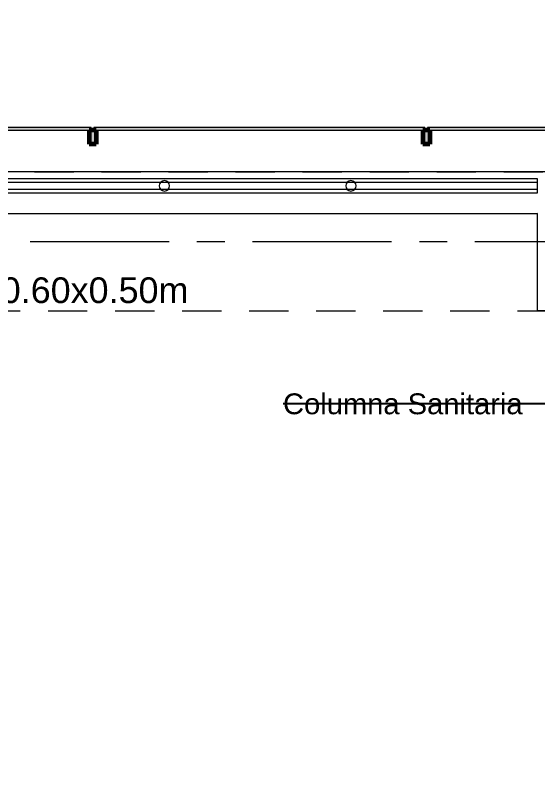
# Model space of a CAD drawing. Header units: inches. Extents: x -38 to 5698, y -33 to 92.
# Drawn here: x 319.293 to 321.17, y 37.663 to 40.463 of the extents above; entities that cross this region are included whole.
import ezdxf

# ---------------------------------------------------------------- set-up
doc = ezdxf.new("R2010")
doc.units = ezdxf.units.IN
doc.header["$MEASUREMENT"] = 0
doc.set_wipeout_variables(frame=1)
for name, pattern in [('Hidden Line', [0.195611, 0.141111, -0.0545]), ('Punto & Raya', [0.65, 0.5, -0.075, 0, -0.075]), ('Wipeout_Contour', [1, 0, -1])]:
    doc.linetypes.add(name, pattern=pattern)
for name, color, linetype in [('02 _ ARQ _ ALB _ Ejes Generales', 7, 'Continuous'), ('02 _ ARQ _ ZON _ Espacio.3D', 7, 'Continuous'), ('08 _ STR _ EXT _ 07 Losa Aligerada', 7, 'Continuous'), ('08 _ STR _ EXT _ 09 Vigas', 7, 'Continuous'), ('Acabado - Muros', 7, 'Continuous'), ('Estructura - 04 MURO', 253, 'Continuous'), ('Interior - Escaleras & Barandillas', 7, 'Continuous'), ('Notas - Etiquetas', 251, 'Continuous')]:
    doc.layers.add(name, color=color, linetype=linetype)
doc.styles.add('Estilo_Generado_4', font='swisse.ttf')
doc.dimstyles.new('Estilo_Generado__8', dxfattribs={"dimtxt": 0.18, "dimasz": 0.0912, "dimexe": 0.18, "dimexo": 0.0625, "dimgap": 0, "dimtad": 0, "dimtih": 1, "dimtoh": 1, "dimdec": 4, "dimzin": 0, "dimdsep": 46, "dimcen": 0.09, "dimadec": 0, "dimazin": 0, "dimtfac": 1, "dimtdec": 4, "dimtmove": 0, "dimatfit": 3, "dimldrblk": 'ARROWHEAD_5', "dimfxl": 1, "dimtolj": 1, "dimtzin": 0, "dimarcsym": 0})

# ---------------------------------------------------------------- blocks, each defined once
blk = doc.blocks.new('ARROWHEAD_5')
at = {"linetype": 'Continuous', "lineweight": 0}
blk.add_hatch(color=0, dxfattribs=at).paths.add_polyline_path([(-1, 0.2679), (0, 0), (-1, -0.2679)])
at = {"color": 0, "linetype": 'Continuous', "lineweight": 0}
blk.add_line((0, 0), (-1, 0), dxfattribs=at)

msp = doc.modelspace()

# ---------------------------------------------------------------- hatches: boundary and pattern name
at = {"layer": 'Acabado - Muros', "linetype": 'Continuous', "lineweight": 9}
for points in [[(318.375, 40.06), (318.375, 40.05), (319.565, 40.05), (319.565, 40.06)], [(319.575, 40.06), (319.575, 40.05), (320.765, 40.05), (320.765, 40.06)], [(320.775, 40.06), (320.775, 40.05), (321.965, 40.05), (321.965, 40.06)]]:
    msp.add_hatch(color=250, dxfattribs=at).paths.add_polyline_path(points)
at = {"layer": 'Acabado - Muros', "linetype": 'Continuous', "lineweight": 0}
for points in [[(319.5575, 40), (319.5825, 40), (319.5825, 40.05), (319.5575, 40.05)], [(320.7575, 40), (320.7825, 40), (320.7825, 40.05), (320.7575, 40.05)]]:
    msp.add_hatch(color=254, dxfattribs=at).paths.add_polyline_path(points)

# ---------------------------------------------------------------- linework, layer by layer
at = {"layer": '02 _ ARQ _ ALB _ Ejes Generales', "color": 252, "linetype": 'Punto & Raya', "lineweight": 13}
msp.add_line((283.3454, 39.65), (332.07, 39.65), dxfattribs=at)
at = {"layer": '02 _ ARQ _ ZON _ Espacio.3D', "color": 254, "linetype": 'Continuous', "lineweight": 0, "flags": 128}
msp.add_lwpolyline([(322.07, 31), (322.07, 29.7), (328.07, 29.7), (328.07, 30.2), (328.57, 30.2), (328.57, 30.7), (328.92, 30.7), (328.92, 31.899), (330.2701, 31.899), (330.2701, 32.9963), (328.92, 32.9963), (328.9203, 36.3463), (321.57, 36.3463), (321.57, 39.4), (321.17, 39.4), (321.17, 39.75), (317.27, 39.75), (317.27, 29.75), (320.97, 29.75), (320.97, 30.2), (321.57, 30.2), (321.57, 31)], close=True, dxfattribs=at)
at = {"layer": '08 _ STR _ EXT _ 07 Losa Aligerada', "color": 7, "linetype": 'Continuous', "lineweight": 18, "flags": 128}
msp.add_lwpolyline([(329.07, 26.75), (329.07, 29.7), (329.07, 35.2005), (329.07, 39.9), (321.17, 39.9), (316.0529, 39.9), (316.0529, 40.9), (311.4324, 40.9), (311.4324, 39.9), (300.87, 39.9), (300.87, 41.4352), (299.92, 41.4352)], dxfattribs=at)
at = {"layer": '08 _ STR _ EXT _ 09 Vigas', "color": 251, "linetype": 'Hidden Line', "lineweight": 13}
msp.add_line((315.07, 39.4), (321.57, 39.4), dxfattribs=at)
at = {"layer": 'Acabado - Muros', "color": 7, "linetype": 'Continuous', "lineweight": 60}
for p, q in [((319.5825, 40.05), (319.5575, 40.05)), ((319.5575, 40.05), (319.5575, 40)), ((319.5825, 40.05), (319.5825, 40)), ((320.7575, 40.05), (320.7575, 40)), ((320.7825, 40.05), (320.7575, 40.05)), ((320.7825, 40.05), (320.7825, 40)), ((319.5825, 40), (319.5575, 40)), ((320.7825, 40), (320.7575, 40))]:
    msp.add_line(p, q, dxfattribs=at)
at = {"layer": 'Acabado - Muros', "color": 7, "linetype": 'Continuous', "lineweight": 13, "flags": 128}
for points in [[(318.375, 40.06), (318.375, 40.05), (319.565, 40.05), (319.565, 40.06)], [(319.575, 40.06), (319.575, 40.05), (320.765, 40.05), (320.765, 40.06)], [(320.775, 40.06), (320.775, 40.05), (321.965, 40.05), (321.965, 40.06)]]:
    msp.add_lwpolyline(points, close=True, dxfattribs=at)

# ---------------------------------------------------------------- texts
at = {"layer": 'Notas - Etiquetas', "color": 8, "linetype": 'Continuous', "lineweight": 13, "insert": (318.6364, 39.4267), "char_height": 0.0925, "attachment_point": 7, "style": 'Estilo_Generado_4'}
msp.add_mtext('\\A1;{\\pql;\\fSwis721 Ex BT|b0|i0|c0|p34;VIGA-101\\fSwis721 Ex BT|b0|i0|c0|p34; \\fSwis721 Ex BT|b0|i0|c0|p34;0.60\\fSwis721 Ex BT|b0|i0|c0|p34;x\\fSwis721 Ex BT|b0|i0|c0|p34;0.50\\fSwis721 Ex BT|b0|i0|c0|p34;m}', dxfattribs=at)
at = {"layer": 'Notas - Etiquetas', "color": 8, "linetype": 'Continuous', "lineweight": 35, "insert": (320.2549, 39.0649), "char_height": 0.075, "attachment_point": 4, "style": 'Estilo_Generado_4'}
msp.add_mtext('\\A1;{\\pql;\\fSwis721 Ex BT|b0|i0|c0|p34;Columna Sanitaria}', dxfattribs=at)

# ---------------------------------------------------------------- leaders
at = {"layer": 'Notas - Etiquetas', "color": 8, "linetype": 'Continuous', "lineweight": 13, "annotation_type": 0, "has_hookline": 1, "hookline_direction": 1, "text_width": 1.0171}
msp.add_leader([(321.4856, 39.25), (321.4856, 39.0649), (320.2549, 39.0649)], dimstyle='Estilo_Generado__8', dxfattribs=at)

# ---------------------------------------------------------------- next in the draw order: wipeouts: each hides what was drawn before it
at = {"color": 254, "linetype": 'Wipeout_Contour', "lineweight": 0, "ltscale": 9814.245426}
msp.add_wipeout([(315.9521, 39.75), (321.17, 39.75), (321.17, 39.9), (315.9521, 39.9)], dxfattribs=at).dxf.layer = 'Estructura - 04 MURO'

# ---------------------------------------------------------------- next in the draw order: linework, layer by layer
at = {"layer": '08 _ STR _ EXT _ 09 Vigas', "color": 251, "linetype": 'Hidden Line', "lineweight": 13}
msp.add_line((286.57, 39.9), (329.07, 39.9), dxfattribs=at)
at = {"layer": 'Estructura - 04 MURO', "color": 7, "linetype": 'Continuous', "lineweight": 13, "flags": 128}
for points in [[(321.17, 39.9), (315.9521, 39.9)], [(315.9521, 39.75), (321.17, 39.75)]]:
    msp.add_lwpolyline(points, dxfattribs=at)
at = {"layer": 'Interior - Escaleras & Barandillas', "color": 161, "linetype": 'Continuous', "lineweight": 13, "flags": 128}
for points in [[(321.17, 39.825), (321.17, 39.875), (315.8036, 39.875), (315.8036, 39.825)], [(321.17, 39.8375), (321.17, 39.8625), (315.8036, 39.8625), (315.8036, 39.8375)], [(321.17, 39.8375), (321.17, 39.8625), (315.8036, 39.8625), (315.8036, 39.8375)], [(321.17, 39.8375), (321.17, 39.8625), (315.8036, 39.8625), (315.8036, 39.8375)]]:
    msp.add_lwpolyline(points, close=True, dxfattribs=at)
for points in [[(319.8284, 39.8688, 1), (319.8284, 39.8313, 1)], [(320.4992, 39.8688, 1), (320.4992, 39.8313, 1)]]:
    msp.add_lwpolyline(points, format="xyb", close=True, dxfattribs=at)

doc.saveas('drawing.dxf')
